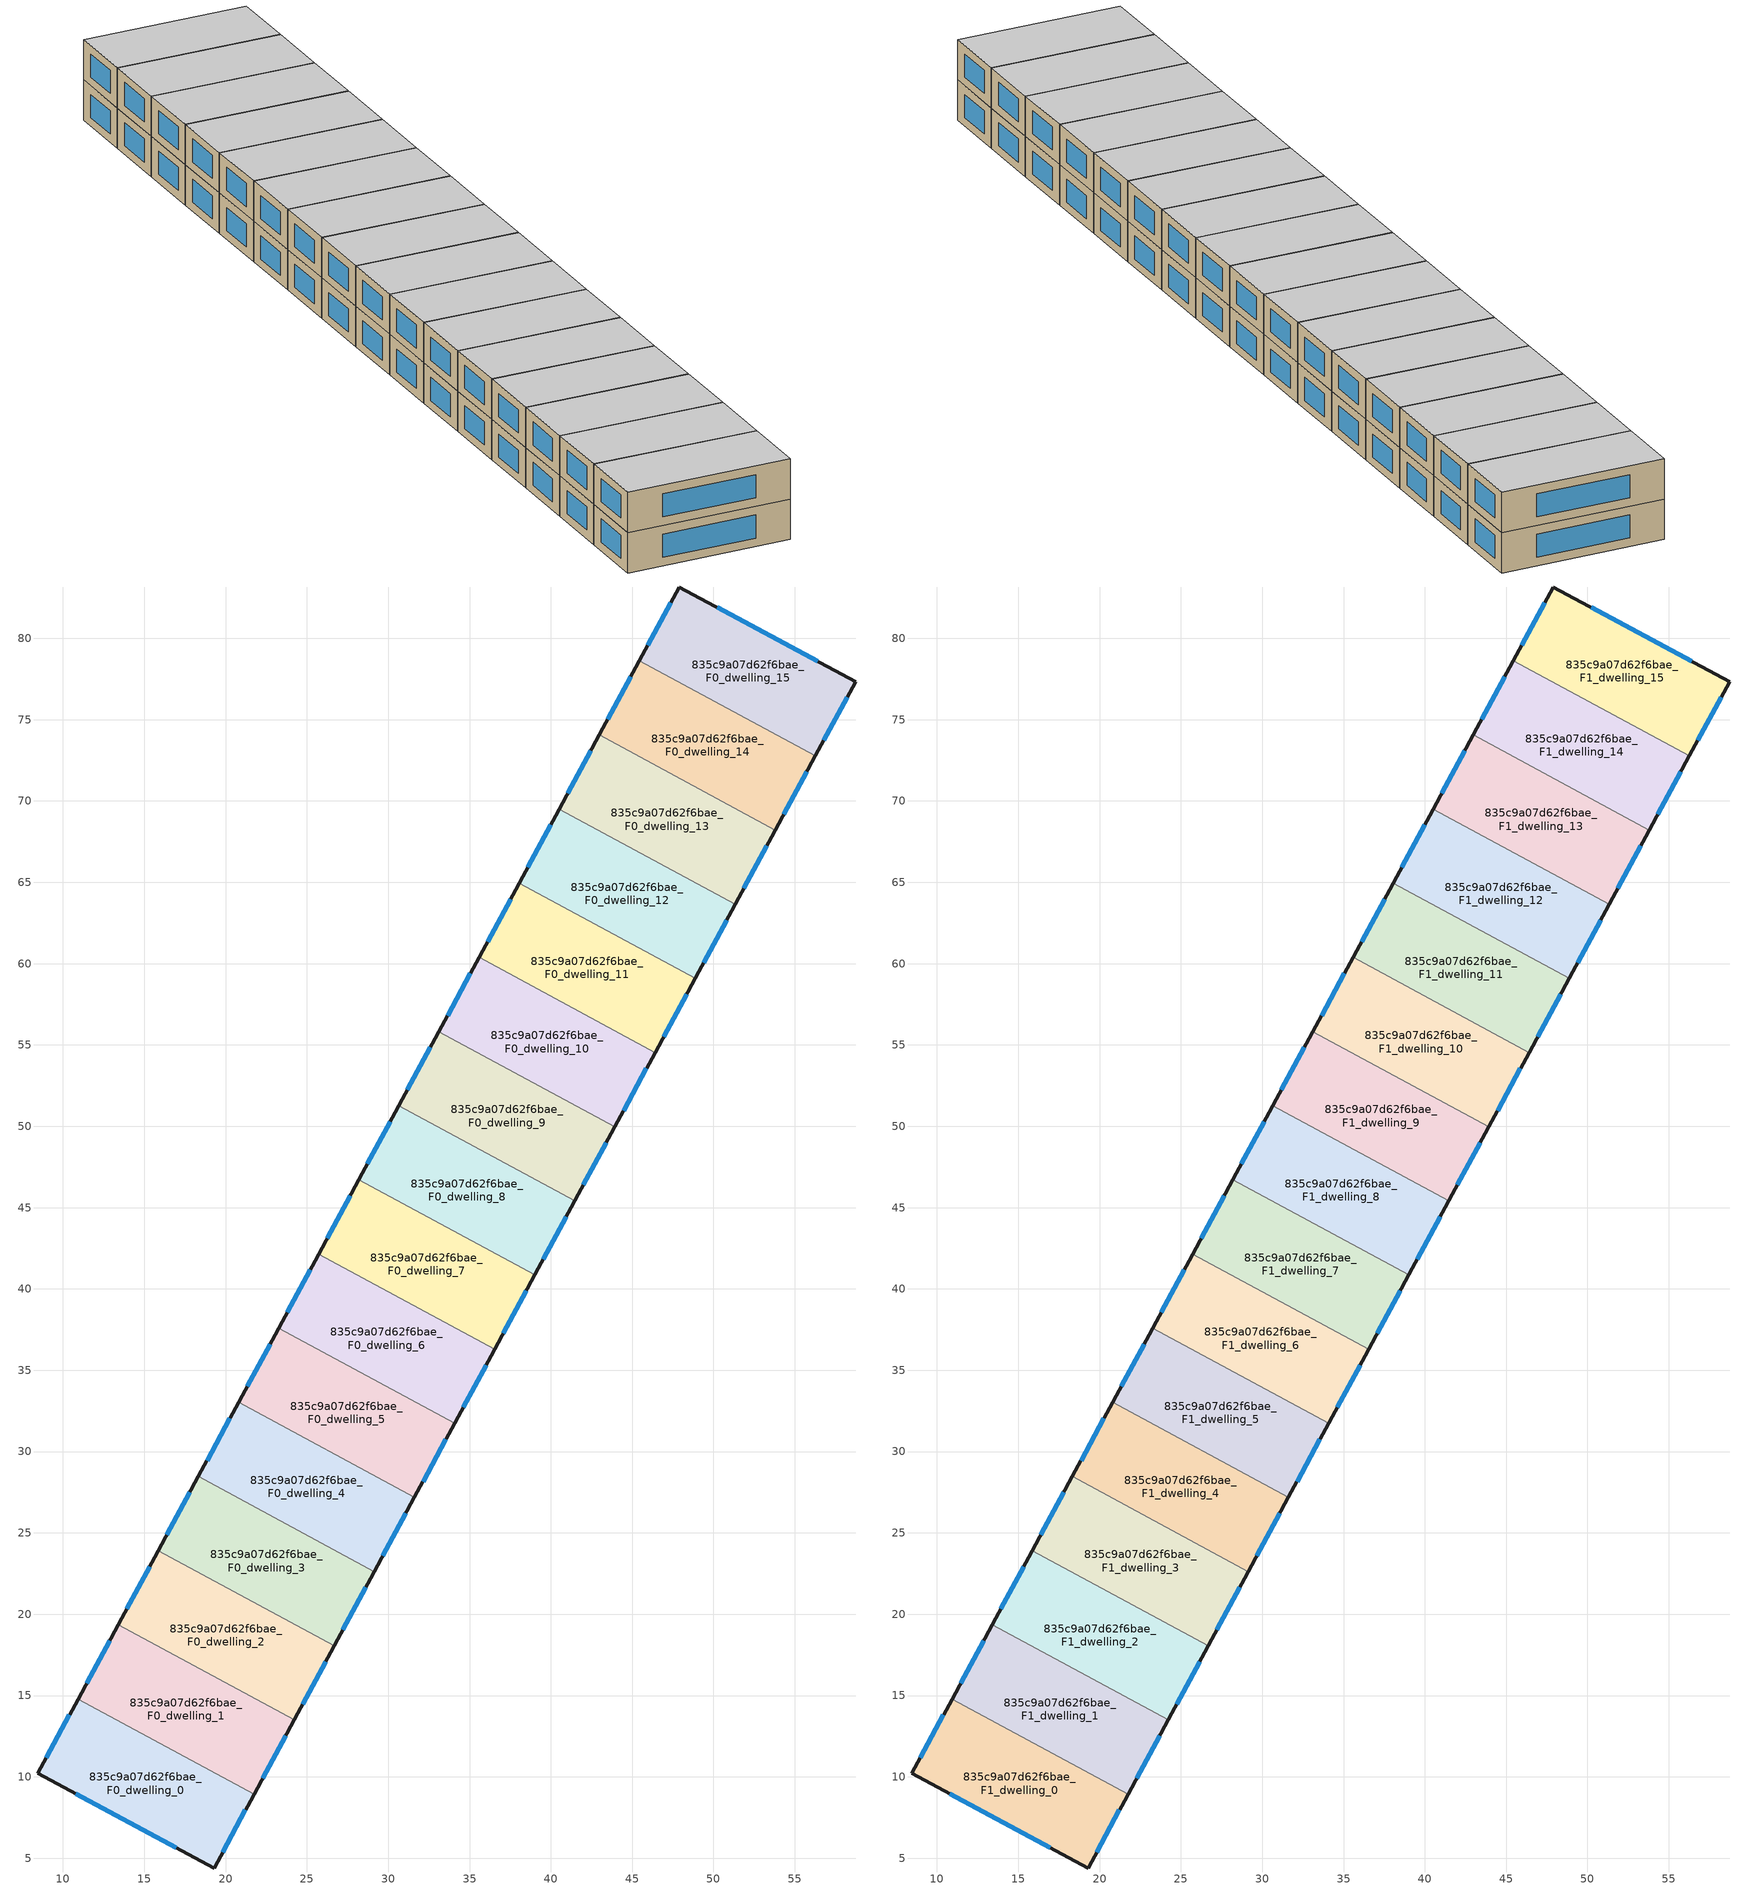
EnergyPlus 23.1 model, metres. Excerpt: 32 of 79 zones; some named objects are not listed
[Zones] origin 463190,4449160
835c9a07d62f6bae_F0_dwelling_0
 floor ground (EU_floor_Construction): 21.75,8.94 19.29,4.4 8.46,10.21 10.94,14.79 z0
 wall outside (EU_wall_Construction): 10.94,14.79 8.46,10.21 19.29,4.4 21.75,8.94 z0:3
 wall to 835c9a07d62f6bae_F0_dwelling_1 (EU_wall_Construction): 21.75,8.94 10.94,14.79 z0:3
 window (EU_Window_Construction): 10.78,8.97 16.97,5.64 / 10.41,13.81 8.99,11.19 / 19.82,5.37 21.23,7.97 z0.64:2.36
835c9a07d62f6bae_F0_dwelling_1
 floor ground (EU_floor_Construction): 24.22,13.5 21.75,8.94 10.94,14.79 13.4,19.35 z0
 wall outside (EU_wall_Construction): 13.4,19.35 10.94,14.79 / 21.75,8.94 24.22,13.5 z0:3
 wall to 835c9a07d62f6bae_F0_dwelling_2 (EU_wall_Construction): 24.22,13.5 13.4,19.35 z0:3
 window (EU_Window_Construction): 12.87,18.37 11.46,15.77 / 22.28,9.92 23.69,12.53 z0.64:2.36
835c9a07d62f6bae_F0_dwelling_10
 floor ground (EU_floor_Construction): 46.41,54.54 43.94,49.98 33.12,55.83 35.59,60.38 z0
 wall outside (EU_wall_Construction): 35.59,60.38 33.12,55.83 / 43.94,49.98 46.41,54.54 z0:3
 wall to 835c9a07d62f6bae_F0_dwelling_9 (EU_wall_Construction): 33.12,55.83 43.94,49.98 z0:3
 wall to 835c9a07d62f6bae_F0_dwelling_11 (EU_wall_Construction): 46.41,54.54 35.59,60.38 z0:3
 window (EU_Window_Construction): 35.06,59.41 33.65,56.8 / 44.47,50.95 45.88,53.56 z0.64:2.36
835c9a07d62f6bae_F0_dwelling_11
 floor ground (EU_floor_Construction): 48.87,59.09 46.41,54.54 35.59,60.38 38.05,64.94 z0
 wall outside (EU_wall_Construction): 38.05,64.94 35.59,60.38 / 46.41,54.54 48.87,59.09 z0:3
 wall to 835c9a07d62f6bae_F0_dwelling_12 (EU_wall_Construction): 48.87,59.09 38.05,64.94 z0:3
 window (EU_Window_Construction): 37.52,63.97 36.11,61.36 / 46.93,55.51 48.34,58.12 z0.64:2.36
835c9a07d62f6bae_F0_dwelling_12
 floor ground (EU_floor_Construction): 51.33,63.65 48.87,59.09 38.05,64.94 40.51,69.5 z0
 wall outside (EU_wall_Construction): 40.51,69.5 38.05,64.94 / 48.87,59.09 51.33,63.65 z0:3
 wall to 835c9a07d62f6bae_F0_dwelling_13 (EU_wall_Construction): 51.33,63.65 40.51,69.5 z0:3
 window (EU_Window_Construction): 39.99,68.52 38.58,65.92 / 49.4,60.07 50.81,62.67 z0.64:2.36
835c9a07d62f6bae_F0_dwelling_13
 floor ground (EU_floor_Construction): 53.8,68.21 51.33,63.65 40.51,69.5 42.98,74.06 z0
 wall outside (EU_wall_Construction): 42.98,74.06 40.51,69.5 / 51.33,63.65 53.8,68.21 z0:3
 wall to 835c9a07d62f6bae_F0_dwelling_14 (EU_wall_Construction): 53.8,68.21 42.98,74.06 z0:3
 window (EU_Window_Construction): 42.45,73.08 41.04,70.48 / 51.86,64.63 53.27,67.23 z0.64:2.36
835c9a07d62f6bae_F0_dwelling_14
 floor ground (EU_floor_Construction): 56.26,72.77 53.8,68.21 42.98,74.06 45.44,78.62 z0
 wall outside (EU_wall_Construction): 45.44,78.62 42.98,74.06 / 53.8,68.21 56.26,72.77 z0:3
 wall to 835c9a07d62f6bae_F0_dwelling_15 (EU_wall_Construction): 56.26,72.77 45.44,78.62 z0:3
 window (EU_Window_Construction): 44.91,77.64 43.51,75.04 / 54.33,69.19 55.74,71.79 z0.64:2.36
835c9a07d62f6bae_F0_dwelling_15
 floor ground (EU_floor_Construction): 58.74,77.34 56.26,72.77 45.44,78.62 47.9,83.16 z0
 wall outside (EU_wall_Construction): 56.26,72.77 58.74,77.34 47.9,83.16 45.44,78.62 z0:3
 window (EU_Window_Construction): 47.37,82.18 45.97,79.59 / 56.42,78.59 50.22,81.91 / 56.79,73.75 58.21,76.36 z0.64:2.36
835c9a07d62f6bae_F0_dwelling_2
 floor ground (EU_floor_Construction): 26.68,18.06 24.22,13.5 13.4,19.35 15.87,23.91 z0
 wall outside (EU_wall_Construction): 15.87,23.91 13.4,19.35 / 24.22,13.5 26.68,18.06 z0:3
 wall to 835c9a07d62f6bae_F0_dwelling_3 (EU_wall_Construction): 26.68,18.06 15.87,23.91 z0:3
 window (EU_Window_Construction): 15.34,22.93 13.93,20.33 / 24.75,14.48 26.15,17.09 z0.64:2.36
835c9a07d62f6bae_F0_dwelling_3
 floor ground (EU_floor_Construction): 29.15,22.62 26.68,18.06 15.87,23.91 18.33,28.47 z0
 wall outside (EU_wall_Construction): 18.33,28.47 15.87,23.91 / 26.68,18.06 29.15,22.62 z0:3
 wall to 835c9a07d62f6bae_F0_dwelling_4 (EU_wall_Construction): 29.15,22.62 18.33,28.47 z0:3
 window (EU_Window_Construction): 17.8,27.49 16.39,24.89 / 27.21,19.04 28.62,21.65 z0.64:2.36
835c9a07d62f6bae_F0_dwelling_4
 floor ground (EU_floor_Construction): 31.61,27.18 29.15,22.62 18.33,28.47 20.8,33.03 z0
 wall outside (EU_wall_Construction): 20.8,33.03 18.33,28.47 / 29.15,22.62 31.61,27.18 z0:3
 wall to 835c9a07d62f6bae_F0_dwelling_5 (EU_wall_Construction): 31.61,27.18 20.8,33.03 z0:3
 window (EU_Window_Construction): 20.27,32.05 18.86,29.45 / 29.68,23.6 31.09,26.21 z0.64:2.36
835c9a07d62f6bae_F0_dwelling_5
 floor ground (EU_floor_Construction): 34.08,31.74 31.61,27.18 20.8,33.03 23.26,37.59 z0
 wall outside (EU_wall_Construction): 23.26,37.59 20.8,33.03 / 31.61,27.18 34.08,31.74 z0:3
 wall to 835c9a07d62f6bae_F0_dwelling_6 (EU_wall_Construction): 34.08,31.74 23.26,37.59 z0:3
 window (EU_Window_Construction): 22.73,36.61 21.32,34.01 / 32.14,28.16 33.55,30.76 z0.64:2.36
835c9a07d62f6bae_F0_dwelling_6
 floor ground (EU_floor_Construction): 36.54,36.3 34.08,31.74 23.26,37.59 25.73,42.15 z0
 wall outside (EU_wall_Construction): 25.73,42.15 23.26,37.59 / 34.08,31.74 36.54,36.3 z0:3
 wall to 835c9a07d62f6bae_F0_dwelling_7 (EU_wall_Construction): 36.54,36.3 25.73,42.15 z0:3
 window (EU_Window_Construction): 25.2,41.17 23.79,38.57 / 34.61,32.72 36.02,35.32 z0.64:2.36
835c9a07d62f6bae_F0_dwelling_7
 floor ground (EU_floor_Construction): 39.01,40.86 36.54,36.3 25.73,42.15 28.19,46.71 z0
 wall outside (EU_wall_Construction): 28.19,46.71 25.73,42.15 / 36.54,36.3 39.01,40.86 z0:3
 wall to 835c9a07d62f6bae_F0_dwelling_8 (EU_wall_Construction): 39.01,40.86 28.19,46.71 z0:3
 window (EU_Window_Construction): 27.66,45.73 26.25,43.12 / 37.07,37.28 38.48,39.88 z0.64:2.36
835c9a07d62f6bae_F0_dwelling_8
 floor ground (EU_floor_Construction): 41.47,45.42 39.01,40.86 28.19,46.71 30.66,51.27 z0
 wall outside (EU_wall_Construction): 30.66,51.27 28.19,46.71 / 39.01,40.86 41.47,45.42 z0:3
 wall to 835c9a07d62f6bae_F0_dwelling_9 (EU_wall_Construction): 41.47,45.42 30.66,51.27 z0:3
 window (EU_Window_Construction): 30.13,50.29 28.72,47.68 / 39.54,41.84 40.95,44.44 z0.64:2.36
835c9a07d62f6bae_F0_dwelling_9
 floor ground (EU_floor_Construction): 43.94,49.98 41.47,45.42 30.66,51.27 33.12,55.83 z0
 wall outside (EU_wall_Construction): 33.12,55.83 30.66,51.27 / 41.47,45.42 43.94,49.98 z0:3
 window (EU_Window_Construction): 32.59,54.85 31.18,52.24 / 42,46.39 43.41,49 z0.64:2.36
835c9a07d62f6bae_F1_dwelling_0
 floor to 835c9a07d62f6bae_F0_dwelling_0 (EU_floor_Construction): 21.75,8.94 19.29,4.4 8.46,10.21 10.94,14.79 z3
 wall outside (EU_wall_Construction): 10.94,14.79 8.46,10.21 19.29,4.4 21.75,8.94 z3:6
 wall to 835c9a07d62f6bae_F1_dwelling_1 (EU_wall_Construction): 21.75,8.94 10.94,14.79 z3:6
 window (EU_Window_Construction): 10.78,8.97 16.97,5.64 / 10.41,13.81 8.99,11.19 / 19.82,5.37 21.23,7.97 z3.64:5.36
 ceiling to 835c9a07d62f6bae_F2_dwelling_0 (EU_floor_Construction): 19.29,4.4 21.75,8.94 10.94,14.79 8.46,10.21 z6
835c9a07d62f6bae_F1_dwelling_1
 floor to 835c9a07d62f6bae_F0_dwelling_1 (EU_floor_Construction): 24.22,13.5 21.75,8.94 10.94,14.79 13.4,19.35 z3
 wall outside (EU_wall_Construction): 13.4,19.35 10.94,14.79 / 21.75,8.94 24.22,13.5 z3:6
 wall to 835c9a07d62f6bae_F1_dwelling_2 (EU_wall_Construction): 24.22,13.5 13.4,19.35 z3:6
 window (EU_Window_Construction): 12.87,18.37 11.46,15.77 / 22.28,9.92 23.69,12.53 z3.64:5.36
 ceiling to 835c9a07d62f6bae_F2_dwelling_1 (EU_floor_Construction): 21.75,8.94 24.22,13.5 13.4,19.35 10.94,14.79 z6
835c9a07d62f6bae_F1_dwelling_10
 floor to 835c9a07d62f6bae_F0_dwelling_10 (EU_floor_Construction): 46.41,54.54 43.94,49.98 33.12,55.83 35.59,60.38 z3
 wall outside (EU_wall_Construction): 35.59,60.38 33.12,55.83 / 43.94,49.98 46.41,54.54 z3:6
 wall to 835c9a07d62f6bae_F1_dwelling_9 (EU_wall_Construction): 33.12,55.83 43.94,49.98 z3:6
 wall to 835c9a07d62f6bae_F1_dwelling_11 (EU_wall_Construction): 46.41,54.54 35.59,60.38 z3:6
 window (EU_Window_Construction): 35.06,59.41 33.65,56.8 / 44.47,50.95 45.88,53.56 z3.64:5.36
 ceiling to 835c9a07d62f6bae_F2_dwelling_10 (EU_floor_Construction): 43.94,49.98 46.41,54.54 35.59,60.38 33.12,55.83 z6
835c9a07d62f6bae_F1_dwelling_11
 floor to 835c9a07d62f6bae_F0_dwelling_11 (EU_floor_Construction): 48.87,59.09 46.41,54.54 35.59,60.38 38.05,64.94 z3
 wall outside (EU_wall_Construction): 38.05,64.94 35.59,60.38 / 46.41,54.54 48.87,59.09 z3:6
 wall to 835c9a07d62f6bae_F1_dwelling_12 (EU_wall_Construction): 48.87,59.09 38.05,64.94 z3:6
 window (EU_Window_Construction): 37.52,63.97 36.11,61.36 / 46.93,55.51 48.34,58.12 z3.64:5.36
 ceiling to 835c9a07d62f6bae_F2_dwelling_11 (EU_floor_Construction): 46.41,54.54 48.87,59.09 38.05,64.94 35.59,60.38 z6
835c9a07d62f6bae_F1_dwelling_12
 floor to 835c9a07d62f6bae_F0_dwelling_12 (EU_floor_Construction): 51.33,63.65 48.87,59.09 38.05,64.94 40.51,69.5 z3
 wall outside (EU_wall_Construction): 40.51,69.5 38.05,64.94 / 48.87,59.09 51.33,63.65 z3:6
 wall to 835c9a07d62f6bae_F1_dwelling_13 (EU_wall_Construction): 51.33,63.65 40.51,69.5 z3:6
 window (EU_Window_Construction): 39.99,68.52 38.58,65.92 / 49.4,60.07 50.81,62.67 z3.64:5.36
 ceiling to 835c9a07d62f6bae_F2_dwelling_12 (EU_floor_Construction): 48.87,59.09 51.33,63.65 40.51,69.5 38.05,64.94 z6
835c9a07d62f6bae_F1_dwelling_13
 floor to 835c9a07d62f6bae_F0_dwelling_13 (EU_floor_Construction): 53.8,68.21 51.33,63.65 40.51,69.5 42.98,74.06 z3
 wall outside (EU_wall_Construction): 42.98,74.06 40.51,69.5 / 51.33,63.65 53.8,68.21 z3:6
 wall to 835c9a07d62f6bae_F1_dwelling_14 (EU_wall_Construction): 53.8,68.21 42.98,74.06 z3:6
 window (EU_Window_Construction): 42.45,73.08 41.04,70.48 / 51.86,64.63 53.27,67.23 z3.64:5.36
 ceiling to 835c9a07d62f6bae_F2_dwelling_13 (EU_floor_Construction): 51.33,63.65 53.8,68.21 42.98,74.06 40.51,69.5 z6
835c9a07d62f6bae_F1_dwelling_14
 floor to 835c9a07d62f6bae_F0_dwelling_14 (EU_floor_Construction): 56.26,72.77 53.8,68.21 42.98,74.06 45.44,78.62 z3
 wall outside (EU_wall_Construction): 45.44,78.62 42.98,74.06 / 53.8,68.21 56.26,72.77 z3:6
 wall to 835c9a07d62f6bae_F1_dwelling_15 (EU_wall_Construction): 56.26,72.77 45.44,78.62 z3:6
 window (EU_Window_Construction): 44.91,77.64 43.51,75.04 / 54.33,69.19 55.74,71.79 z3.64:5.36
 ceiling to 835c9a07d62f6bae_F2_dwelling_14 (EU_floor_Construction): 53.8,68.21 56.26,72.77 45.44,78.62 42.98,74.06 z6
835c9a07d62f6bae_F1_dwelling_15
 floor to 835c9a07d62f6bae_F0_dwelling_15 (EU_floor_Construction): 58.74,77.34 56.26,72.77 45.44,78.62 47.9,83.16 z3
 wall outside (EU_wall_Construction): 56.26,72.77 58.74,77.34 47.9,83.16 45.44,78.62 z3:6
 window (EU_Window_Construction): 47.37,82.18 45.97,79.59 / 56.42,78.59 50.22,81.91 / 56.79,73.75 58.21,76.36 z3.64:5.36
 ceiling to 835c9a07d62f6bae_F2_dwelling_15 (EU_floor_Construction): 56.26,72.77 58.74,77.34 47.9,83.16 45.44,78.62 z6
835c9a07d62f6bae_F1_dwelling_2
 floor to 835c9a07d62f6bae_F0_dwelling_2 (EU_floor_Construction): 26.68,18.06 24.22,13.5 13.4,19.35 15.87,23.91 z3
 wall outside (EU_wall_Construction): 15.87,23.91 13.4,19.35 / 24.22,13.5 26.68,18.06 z3:6
 wall to 835c9a07d62f6bae_F1_dwelling_3 (EU_wall_Construction): 26.68,18.06 15.87,23.91 z3:6
 window (EU_Window_Construction): 15.34,22.93 13.93,20.33 / 24.75,14.48 26.15,17.09 z3.64:5.36
 ceiling to 835c9a07d62f6bae_F2_dwelling_2 (EU_floor_Construction): 24.22,13.5 26.68,18.06 15.87,23.91 13.4,19.35 z6
835c9a07d62f6bae_F1_dwelling_3
 floor to 835c9a07d62f6bae_F0_dwelling_3 (EU_floor_Construction): 29.15,22.62 26.68,18.06 15.87,23.91 18.33,28.47 z3
 wall outside (EU_wall_Construction): 18.33,28.47 15.87,23.91 / 26.68,18.06 29.15,22.62 z3:6
 wall to 835c9a07d62f6bae_F1_dwelling_4 (EU_wall_Construction): 29.15,22.62 18.33,28.47 z3:6
 window (EU_Window_Construction): 17.8,27.49 16.39,24.89 / 27.21,19.04 28.62,21.65 z3.64:5.36
 ceiling to 835c9a07d62f6bae_F2_dwelling_3 (EU_floor_Construction): 26.68,18.06 29.15,22.62 18.33,28.47 15.87,23.91 z6
835c9a07d62f6bae_F1_dwelling_4
 floor to 835c9a07d62f6bae_F0_dwelling_4 (EU_floor_Construction): 31.61,27.18 29.15,22.62 18.33,28.47 20.8,33.03 z3
 wall outside (EU_wall_Construction): 20.8,33.03 18.33,28.47 / 29.15,22.62 31.61,27.18 z3:6
 wall to 835c9a07d62f6bae_F1_dwelling_5 (EU_wall_Construction): 31.61,27.18 20.8,33.03 z3:6
 window (EU_Window_Construction): 20.27,32.05 18.86,29.45 / 29.68,23.6 31.09,26.21 z3.64:5.36
 ceiling to 835c9a07d62f6bae_F2_dwelling_4 (EU_floor_Construction): 29.15,22.62 31.61,27.18 20.8,33.03 18.33,28.47 z6
835c9a07d62f6bae_F1_dwelling_5
 floor to 835c9a07d62f6bae_F0_dwelling_5 (EU_floor_Construction): 34.08,31.74 31.61,27.18 20.8,33.03 23.26,37.59 z3
 wall outside (EU_wall_Construction): 23.26,37.59 20.8,33.03 / 31.61,27.18 34.08,31.74 z3:6
 wall to 835c9a07d62f6bae_F1_dwelling_6 (EU_wall_Construction): 34.08,31.74 23.26,37.59 z3:6
 window (EU_Window_Construction): 22.73,36.61 21.32,34.01 / 32.14,28.16 33.55,30.76 z3.64:5.36
 ceiling to 835c9a07d62f6bae_F2_dwelling_5 (EU_floor_Construction): 31.61,27.18 34.08,31.74 23.26,37.59 20.8,33.03 z6
835c9a07d62f6bae_F1_dwelling_6
 floor to 835c9a07d62f6bae_F0_dwelling_6 (EU_floor_Construction): 36.54,36.3 34.08,31.74 23.26,37.59 25.73,42.15 z3
 wall outside (EU_wall_Construction): 25.73,42.15 23.26,37.59 / 34.08,31.74 36.54,36.3 z3:6
 wall to 835c9a07d62f6bae_F1_dwelling_7 (EU_wall_Construction): 36.54,36.3 25.73,42.15 z3:6
 window (EU_Window_Construction): 25.2,41.17 23.79,38.57 / 34.61,32.72 36.02,35.32 z3.64:5.36
 ceiling to 835c9a07d62f6bae_F2_dwelling_6 (EU_floor_Construction): 34.08,31.74 36.54,36.3 25.73,42.15 23.26,37.59 z6
835c9a07d62f6bae_F1_dwelling_7
 floor to 835c9a07d62f6bae_F0_dwelling_7 (EU_floor_Construction): 39.01,40.86 36.54,36.3 25.73,42.15 28.19,46.71 z3
 wall outside (EU_wall_Construction): 28.19,46.71 25.73,42.15 / 36.54,36.3 39.01,40.86 z3:6
 wall to 835c9a07d62f6bae_F1_dwelling_8 (EU_wall_Construction): 39.01,40.86 28.19,46.71 z3:6
 window (EU_Window_Construction): 27.66,45.73 26.25,43.12 / 37.07,37.28 38.48,39.88 z3.64:5.36
 ceiling to 835c9a07d62f6bae_F2_dwelling_7 (EU_floor_Construction): 36.54,36.3 39.01,40.86 28.19,46.71 25.73,42.15 z6
835c9a07d62f6bae_F1_dwelling_8
 floor to 835c9a07d62f6bae_F0_dwelling_8 (EU_floor_Construction): 41.47,45.42 39.01,40.86 28.19,46.71 30.66,51.27 z3
 wall outside (EU_wall_Construction): 30.66,51.27 28.19,46.71 / 39.01,40.86 41.47,45.42 z3:6
 wall to 835c9a07d62f6bae_F1_dwelling_9 (EU_wall_Construction): 41.47,45.42 30.66,51.27 z3:6
 window (EU_Window_Construction): 30.13,50.29 28.72,47.68 / 39.54,41.84 40.95,44.44 z3.64:5.36
 ceiling to 835c9a07d62f6bae_F2_dwelling_8 (EU_floor_Construction): 39.01,40.86 41.47,45.42 30.66,51.27 28.19,46.71 z6
835c9a07d62f6bae_F1_dwelling_9
 floor to 835c9a07d62f6bae_F0_dwelling_9 (EU_floor_Construction): 43.94,49.98 41.47,45.42 30.66,51.27 33.12,55.83 z3
 wall outside (EU_wall_Construction): 33.12,55.83 30.66,51.27 / 41.47,45.42 43.94,49.98 z3:6
 window (EU_Window_Construction): 32.59,54.85 31.18,52.24 / 42,46.39 43.41,49 z3.64:5.36
 ceiling to 835c9a07d62f6bae_F2_dwelling_9 (EU_floor_Construction): 41.47,45.42 43.94,49.98 33.12,55.83 30.66,51.27 z6
[Building]
EU S2 Campaign: North Axis=0; Terrain=City; Solar Distribution=FullExterior
[Site:Location]
Yerevan-Zvartnots.Intl.AP: Latitude=40.15; Longitude=44.383; Time Zone=4; Elevation=854
[SizingPeriod:WeatherFileDays]
AnnualSizingPeriod: Begin Month=1; Begin Day of Month=1; End Month=12; End Day of Month=31; Day of Week for Start Day=Monday; Use Weather File Daylight Saving Period=No; Use Weather File Rain and Snow Indicators=No
[MATERIAL]
EU_InternalMass_Material: Roughness=MediumRough; Thickness=0.1; Conductivity=1; Density=1800; Specific Heat=900; Thermal Absorptance=0.9; Solar Absorptance=0.7; Visible Absorptance=0.7
[MATERIAL:NOMASS] Roughness=MediumRough; Thermal Absorptance=0.9; Solar Absorptance=0.7; Visible Absorptance=0.7
Name | Thermal Resistance
EU_wall_NoMass | 1.05043
EU_floor_NoMass | 0.478065
[WINDOWMATERIAL:SIMPLEGLAZINGSYSTEM]
EU_Window_SimpleGlazing: UFactor=2.5566; Solar Heat Gain Coefficient=0.75; Visible Transmittance=0.75
[CONSTRUCTION]
EU_wall_Construction: EU_wall_NoMass
EU_floor_Construction: EU_floor_NoMass
EU_Window_Construction: EU_Window_SimpleGlazing
EU_InternalMass_Construction: EU_InternalMass_Material
[ZONE] Type=1; Multiplier=1; Ceiling Height=autocalculate; Floor Area=autocalculate; Part of Total Floor Area=Yes
Name | Volume
835c9a07d62f6bae_F0_dwelling_0; 835c9a07d62f6bae_F1_dwelling_0 | 191.201
835c9a07d62f6bae_F0_dwelling_1; 835c9a07d62f6bae_F1_dwelling_1; 835c9a07d62f6bae_F0_dwelling_7; 835c9a07d62f6bae_F1_dwelling_7 | 191.203
835c9a07d62f6bae_F0_dwelling_10; 835c9a07d62f6bae_F1_dwelling_10 | 191.19
835c9a07d62f6bae_F0_dwelling_11; 835c9a07d62f6bae_F1_dwelling_11 | 191.226
835c9a07d62f6bae_F0_dwelling_12; 835c9a07d62f6bae_F1_dwelling_12 | 191.196
835c9a07d62f6bae_F0_dwelling_13; 835c9a07d62f6bae_F1_dwelling_13 | 191.212
835c9a07d62f6bae_F0_dwelling_14; 835c9a07d62f6bae_F1_dwelling_14; 835c9a07d62f6bae_F0_dwelling_15; 835c9a07d62f6bae_F1_dwelling_15 | 191.209
835c9a07d62f6bae_F0_dwelling_2; 835c9a07d62f6bae_F1_dwelling_2; 835c9a07d62f6bae_F0_dwelling_4; 835c9a07d62f6bae_F1_dwelling_4 | 191.223
835c9a07d62f6bae_F0_dwelling_3; 835c9a07d62f6bae_F1_dwelling_3 | 191.224
835c9a07d62f6bae_F0_dwelling_5; 835c9a07d62f6bae_F1_dwelling_5 | 191.205
835c9a07d62f6bae_F0_dwelling_6; 835c9a07d62f6bae_F1_dwelling_6 | 191.204
835c9a07d62f6bae_F0_dwelling_8; 835c9a07d62f6bae_F1_dwelling_8 | 191.222
835c9a07d62f6bae_F0_dwelling_9; 835c9a07d62f6bae_F1_dwelling_9 | 191.225
[INTERNALMASS] Construction=EU_InternalMass_Construction
Name | Zone or ZoneList | Surface Area
835c9a07d62f6bae_F0_dwelling_0_EU_InternalMass | 835c9a07d62f6bae_F0_dwelling_0 | 63.7336
835c9a07d62f6bae_F0_dwelling_1_EU_InternalMass | 835c9a07d62f6bae_F0_dwelling_1 | 63.7345
835c9a07d62f6bae_F0_dwelling_2_EU_InternalMass | 835c9a07d62f6bae_F0_dwelling_2 | 63.7411
835c9a07d62f6bae_F0_dwelling_3_EU_InternalMass | 835c9a07d62f6bae_F0_dwelling_3 | 63.7415
835c9a07d62f6bae_F0_dwelling_4_EU_InternalMass | 835c9a07d62f6bae_F0_dwelling_4 | 63.7408
835c9a07d62f6bae_F0_dwelling_5_EU_InternalMass | 835c9a07d62f6bae_F0_dwelling_5 | 63.7352
835c9a07d62f6bae_F0_dwelling_6_EU_InternalMass | 835c9a07d62f6bae_F0_dwelling_6 | 63.7346
835c9a07d62f6bae_F0_dwelling_7_EU_InternalMass | 835c9a07d62f6bae_F0_dwelling_7 | 63.7346
835c9a07d62f6bae_F0_dwelling_8_EU_InternalMass | 835c9a07d62f6bae_F0_dwelling_8 | 63.7406
835c9a07d62f6bae_F0_dwelling_9_EU_InternalMass | 835c9a07d62f6bae_F0_dwelling_9 | 63.7416
835c9a07d62f6bae_F0_dwelling_10_EU_InternalMass | 835c9a07d62f6bae_F0_dwelling_10 | 63.7301
835c9a07d62f6bae_F0_dwelling_11_EU_InternalMass | 835c9a07d62f6bae_F0_dwelling_11 | 63.742
835c9a07d62f6bae_F0_dwelling_12_EU_InternalMass | 835c9a07d62f6bae_F0_dwelling_12 | 63.732
835c9a07d62f6bae_F0_dwelling_13_EU_InternalMass | 835c9a07d62f6bae_F0_dwelling_13 | 63.7372
835c9a07d62f6bae_F0_dwelling_14_EU_InternalMass | 835c9a07d62f6bae_F0_dwelling_14 | 63.7365
835c9a07d62f6bae_F0_dwelling_15_EU_InternalMass | 835c9a07d62f6bae_F0_dwelling_15 | 63.7363
835c9a07d62f6bae_F1_dwelling_0_EU_InternalMass | 835c9a07d62f6bae_F1_dwelling_0 | 63.7336
835c9a07d62f6bae_F1_dwelling_1_EU_InternalMass | 835c9a07d62f6bae_F1_dwelling_1 | 63.7345
835c9a07d62f6bae_F1_dwelling_2_EU_InternalMass | 835c9a07d62f6bae_F1_dwelling_2 | 63.7411
835c9a07d62f6bae_F1_dwelling_3_EU_InternalMass | 835c9a07d62f6bae_F1_dwelling_3 | 63.7415
835c9a07d62f6bae_F1_dwelling_4_EU_InternalMass | 835c9a07d62f6bae_F1_dwelling_4 | 63.7408
835c9a07d62f6bae_F1_dwelling_5_EU_InternalMass | 835c9a07d62f6bae_F1_dwelling_5 | 63.7352
835c9a07d62f6bae_F1_dwelling_6_EU_InternalMass | 835c9a07d62f6bae_F1_dwelling_6 | 63.7346
835c9a07d62f6bae_F1_dwelling_7_EU_InternalMass | 835c9a07d62f6bae_F1_dwelling_7 | 63.7346
835c9a07d62f6bae_F1_dwelling_8_EU_InternalMass | 835c9a07d62f6bae_F1_dwelling_8 | 63.7406
835c9a07d62f6bae_F1_dwelling_9_EU_InternalMass | 835c9a07d62f6bae_F1_dwelling_9 | 63.7416
835c9a07d62f6bae_F1_dwelling_10_EU_InternalMass | 835c9a07d62f6bae_F1_dwelling_10 | 63.7301
835c9a07d62f6bae_F1_dwelling_11_EU_InternalMass | 835c9a07d62f6bae_F1_dwelling_11 | 63.742
835c9a07d62f6bae_F1_dwelling_12_EU_InternalMass | 835c9a07d62f6bae_F1_dwelling_12 | 63.732
835c9a07d62f6bae_F1_dwelling_13_EU_InternalMass | 835c9a07d62f6bae_F1_dwelling_13 | 63.7372
835c9a07d62f6bae_F1_dwelling_14_EU_InternalMass | 835c9a07d62f6bae_F1_dwelling_14 | 63.7365
835c9a07d62f6bae_F1_dwelling_15_EU_InternalMass | 835c9a07d62f6bae_F1_dwelling_15 | 63.7363
[OTHEREQUIPMENT] Fuel Type=Electricity; Design Level Calculation Method=Watts/Area; Power per Zone Floor Area=1; Fraction Latent=0; Fraction Radiant=0; Fraction Lost=0; Carbon Dioxide Generation Rate=0; EndUse Subcategory=EU_Step8_InternalGains
Name | Zone or ZoneList or Space or SpaceList | Schedule
EU_Step8_InternalGain_835c9a07d62f6bae_F0_dwelling_0_f000 | 835c9a07d62f6bae_F0_dwelling_0 | EU_Step8_GainSchedule_835c9a07d62f6bae_F0_dwelling_0_f000
EU_Step8_InternalGain_835c9a07d62f6bae_F0_dwelling_1_f000 | 835c9a07d62f6bae_F0_dwelling_1 | EU_Step8_GainSchedule_835c9a07d62f6bae_F0_dwelling_1_f000
EU_Step8_InternalGain_835c9a07d62f6bae_F0_dwelling_2_f000 | 835c9a07d62f6bae_F0_dwelling_2 | EU_Step8_GainSchedule_835c9a07d62f6bae_F0_dwelling_2_f000
EU_Step8_InternalGain_835c9a07d62f6bae_F0_dwelling_3_f000 | 835c9a07d62f6bae_F0_dwelling_3 | EU_Step8_GainSchedule_835c9a07d62f6bae_F0_dwelling_3_f000
EU_Step8_InternalGain_835c9a07d62f6bae_F0_dwelling_4_f000 | 835c9a07d62f6bae_F0_dwelling_4 | EU_Step8_GainSchedule_835c9a07d62f6bae_F0_dwelling_4_f000
EU_Step8_InternalGain_835c9a07d62f6bae_F0_dwelling_5_f000 | 835c9a07d62f6bae_F0_dwelling_5 | EU_Step8_GainSchedule_835c9a07d62f6bae_F0_dwelling_5_f000
EU_Step8_InternalGain_835c9a07d62f6bae_F0_dwelling_6_f000 | 835c9a07d62f6bae_F0_dwelling_6 | EU_Step8_GainSchedule_835c9a07d62f6bae_F0_dwelling_6_f000
EU_Step8_InternalGain_835c9a07d62f6bae_F0_dwelling_7_f000 | 835c9a07d62f6bae_F0_dwelling_7 | EU_Step8_GainSchedule_835c9a07d62f6bae_F0_dwelling_7_f000
EU_Step8_InternalGain_835c9a07d62f6bae_F0_dwelling_8_f000 | 835c9a07d62f6bae_F0_dwelling_8 | EU_Step8_GainSchedule_835c9a07d62f6bae_F0_dwelling_8_f000
EU_Step8_InternalGain_835c9a07d62f6bae_F0_dwelling_9_f000 | 835c9a07d62f6bae_F0_dwelling_9 | EU_Step8_GainSchedule_835c9a07d62f6bae_F0_dwelling_9_f000
EU_Step8_InternalGain_835c9a07d62f6bae_F0_dwelling_10_f000 | 835c9a07d62f6bae_F0_dwelling_10 | EU_Step8_GainSchedule_835c9a07d62f6bae_F0_dwelling_10_f000
EU_Step8_InternalGain_835c9a07d62f6bae_F0_dwelling_11_f000 | 835c9a07d62f6bae_F0_dwelling_11 | EU_Step8_GainSchedule_835c9a07d62f6bae_F0_dwelling_11_f000
EU_Step8_InternalGain_835c9a07d62f6bae_F0_dwelling_12_f000 | 835c9a07d62f6bae_F0_dwelling_12 | EU_Step8_GainSchedule_835c9a07d62f6bae_F0_dwelling_12_f000
EU_Step8_InternalGain_835c9a07d62f6bae_F0_dwelling_13_f000 | 835c9a07d62f6bae_F0_dwelling_13 | EU_Step8_GainSchedule_835c9a07d62f6bae_F0_dwelling_13_f000
EU_Step8_InternalGain_835c9a07d62f6bae_F0_dwelling_14_f000 | 835c9a07d62f6bae_F0_dwelling_14 | EU_Step8_GainSchedule_835c9a07d62f6bae_F0_dwelling_14_f000
EU_Step8_InternalGain_835c9a07d62f6bae_F0_dwelling_15_f000 | 835c9a07d62f6bae_F0_dwelling_15 | EU_Step8_GainSchedule_835c9a07d62f6bae_F0_dwelling_15_f000
EU_Step8_InternalGain_835c9a07d62f6bae_F1_dwelling_0_f000 | 835c9a07d62f6bae_F1_dwelling_0 | EU_Step8_GainSchedule_835c9a07d62f6bae_F1_dwelling_0_f000
EU_Step8_InternalGain_835c9a07d62f6bae_F1_dwelling_1_f000 | 835c9a07d62f6bae_F1_dwelling_1 | EU_Step8_GainSchedule_835c9a07d62f6bae_F1_dwelling_1_f000
EU_Step8_InternalGain_835c9a07d62f6bae_F1_dwelling_2_f000 | 835c9a07d62f6bae_F1_dwelling_2 | EU_Step8_GainSchedule_835c9a07d62f6bae_F1_dwelling_2_f000
EU_Step8_InternalGain_835c9a07d62f6bae_F1_dwelling_3_f000 | 835c9a07d62f6bae_F1_dwelling_3 | EU_Step8_GainSchedule_835c9a07d62f6bae_F1_dwelling_3_f000
EU_Step8_InternalGain_835c9a07d62f6bae_F1_dwelling_4_f000 | 835c9a07d62f6bae_F1_dwelling_4 | EU_Step8_GainSchedule_835c9a07d62f6bae_F1_dwelling_4_f000
EU_Step8_InternalGain_835c9a07d62f6bae_F1_dwelling_5_f000 | 835c9a07d62f6bae_F1_dwelling_5 | EU_Step8_GainSchedule_835c9a07d62f6bae_F1_dwelling_5_f000
EU_Step8_InternalGain_835c9a07d62f6bae_F1_dwelling_6_f000 | 835c9a07d62f6bae_F1_dwelling_6 | EU_Step8_GainSchedule_835c9a07d62f6bae_F1_dwelling_6_f000
EU_Step8_InternalGain_835c9a07d62f6bae_F1_dwelling_7_f000 | 835c9a07d62f6bae_F1_dwelling_7 | EU_Step8_GainSchedule_835c9a07d62f6bae_F1_dwelling_7_f000
EU_Step8_InternalGain_835c9a07d62f6bae_F1_dwelling_8_f000 | 835c9a07d62f6bae_F1_dwelling_8 | EU_Step8_GainSchedule_835c9a07d62f6bae_F1_dwelling_8_f000
EU_Step8_InternalGain_835c9a07d62f6bae_F1_dwelling_9_f000 | 835c9a07d62f6bae_F1_dwelling_9 | EU_Step8_GainSchedule_835c9a07d62f6bae_F1_dwelling_9_f000
EU_Step8_InternalGain_835c9a07d62f6bae_F1_dwelling_10_f000 | 835c9a07d62f6bae_F1_dwelling_10 | EU_Step8_GainSchedule_835c9a07d62f6bae_F1_dwelling_10_f000
EU_Step8_InternalGain_835c9a07d62f6bae_F1_dwelling_11_f000 | 835c9a07d62f6bae_F1_dwelling_11 | EU_Step8_GainSchedule_835c9a07d62f6bae_F1_dwelling_11_f000
EU_Step8_InternalGain_835c9a07d62f6bae_F1_dwelling_12_f000 | 835c9a07d62f6bae_F1_dwelling_12 | EU_Step8_GainSchedule_835c9a07d62f6bae_F1_dwelling_12_f000
EU_Step8_InternalGain_835c9a07d62f6bae_F1_dwelling_13_f000 | 835c9a07d62f6bae_F1_dwelling_13 | EU_Step8_GainSchedule_835c9a07d62f6bae_F1_dwelling_13_f000
EU_Step8_InternalGain_835c9a07d62f6bae_F1_dwelling_14_f000 | 835c9a07d62f6bae_F1_dwelling_14 | EU_Step8_GainSchedule_835c9a07d62f6bae_F1_dwelling_14_f000
EU_Step8_InternalGain_835c9a07d62f6bae_F1_dwelling_15_f000 | 835c9a07d62f6bae_F1_dwelling_15 | EU_Step8_GainSchedule_835c9a07d62f6bae_F1_dwelling_15_f000
[ZONEVENTILATION:DESIGNFLOWRATE] Schedule=EU_AlwaysOn; Design Flow Rate Calculation Method=AirChanges/Hour; Air Changes per Hour=0.557805; Ventilation Type=Natural; Fan Pressure Rise=0; Fan Total Efficiency=1; Constant Term Coefficient=1; Temperature Term Coefficient=0; Velocity Term Coefficient=0; Velocity Squared Term Coefficient=0; Minimum Indoor Temperature=-100; Maximum Indoor Temperature=100; Delta Temperature=-100; Minimum Outdoor Temperature=-100; Maximum Outdoor Temperature=100; Maximum Wind Speed=40
Name | Zone or ZoneList or Space or SpaceList
EU_ConstantAir_835c9a07d62f6bae_F0_dwelling_0 | 835c9a07d62f6bae_F0_dwelling_0
EU_ConstantAir_835c9a07d62f6bae_F0_dwelling_1 | 835c9a07d62f6bae_F0_dwelling_1
EU_ConstantAir_835c9a07d62f6bae_F0_dwelling_2 | 835c9a07d62f6bae_F0_dwelling_2
EU_ConstantAir_835c9a07d62f6bae_F0_dwelling_3 | 835c9a07d62f6bae_F0_dwelling_3
EU_ConstantAir_835c9a07d62f6bae_F0_dwelling_4 | 835c9a07d62f6bae_F0_dwelling_4
EU_ConstantAir_835c9a07d62f6bae_F0_dwelling_5 | 835c9a07d62f6bae_F0_dwelling_5
EU_ConstantAir_835c9a07d62f6bae_F0_dwelling_6 | 835c9a07d62f6bae_F0_dwelling_6
EU_ConstantAir_835c9a07d62f6bae_F0_dwelling_7 | 835c9a07d62f6bae_F0_dwelling_7
EU_ConstantAir_835c9a07d62f6bae_F0_dwelling_8 | 835c9a07d62f6bae_F0_dwelling_8
EU_ConstantAir_835c9a07d62f6bae_F0_dwelling_9 | 835c9a07d62f6bae_F0_dwelling_9
EU_ConstantAir_835c9a07d62f6bae_F0_dwelling_10 | 835c9a07d62f6bae_F0_dwelling_10
EU_ConstantAir_835c9a07d62f6bae_F0_dwelling_11 | 835c9a07d62f6bae_F0_dwelling_11
EU_ConstantAir_835c9a07d62f6bae_F0_dwelling_12 | 835c9a07d62f6bae_F0_dwelling_12
EU_ConstantAir_835c9a07d62f6bae_F0_dwelling_13 | 835c9a07d62f6bae_F0_dwelling_13
EU_ConstantAir_835c9a07d62f6bae_F0_dwelling_14 | 835c9a07d62f6bae_F0_dwelling_14
EU_ConstantAir_835c9a07d62f6bae_F0_dwelling_15 | 835c9a07d62f6bae_F0_dwelling_15
EU_ConstantAir_835c9a07d62f6bae_F1_dwelling_0 | 835c9a07d62f6bae_F1_dwelling_0
EU_ConstantAir_835c9a07d62f6bae_F1_dwelling_1 | 835c9a07d62f6bae_F1_dwelling_1
EU_ConstantAir_835c9a07d62f6bae_F1_dwelling_2 | 835c9a07d62f6bae_F1_dwelling_2
EU_ConstantAir_835c9a07d62f6bae_F1_dwelling_3 | 835c9a07d62f6bae_F1_dwelling_3
EU_ConstantAir_835c9a07d62f6bae_F1_dwelling_4 | 835c9a07d62f6bae_F1_dwelling_4
EU_ConstantAir_835c9a07d62f6bae_F1_dwelling_5 | 835c9a07d62f6bae_F1_dwelling_5
EU_ConstantAir_835c9a07d62f6bae_F1_dwelling_6 | 835c9a07d62f6bae_F1_dwelling_6
EU_ConstantAir_835c9a07d62f6bae_F1_dwelling_7 | 835c9a07d62f6bae_F1_dwelling_7
EU_ConstantAir_835c9a07d62f6bae_F1_dwelling_8 | 835c9a07d62f6bae_F1_dwelling_8
EU_ConstantAir_835c9a07d62f6bae_F1_dwelling_9 | 835c9a07d62f6bae_F1_dwelling_9
EU_ConstantAir_835c9a07d62f6bae_F1_dwelling_10 | 835c9a07d62f6bae_F1_dwelling_10
EU_ConstantAir_835c9a07d62f6bae_F1_dwelling_11 | 835c9a07d62f6bae_F1_dwelling_11
EU_ConstantAir_835c9a07d62f6bae_F1_dwelling_12 | 835c9a07d62f6bae_F1_dwelling_12
EU_ConstantAir_835c9a07d62f6bae_F1_dwelling_13 | 835c9a07d62f6bae_F1_dwelling_13
EU_ConstantAir_835c9a07d62f6bae_F1_dwelling_14 | 835c9a07d62f6bae_F1_dwelling_14
EU_ConstantAir_835c9a07d62f6bae_F1_dwelling_15 | 835c9a07d62f6bae_F1_dwelling_15
[HVACTEMPLATE:THERMOSTAT] Constant Heating Setpoint=20; Constant Cooling Setpoint=50
EU_HeatOnly_835c9a07d62f6bae_F0_dwelling_0; EU_HeatOnly_835c9a07d62f6bae_F0_dwelling_1; EU_HeatOnly_835c9a07d62f6bae_F0_dwelling_2; EU_HeatOnly_835c9a07d62f6bae_F0_dwelling_3; EU_HeatOnly_835c9a07d62f6bae_F0_dwelling_4; EU_HeatOnly_835c9a07d62f6bae_F0_dwelling_5; EU_HeatOnly_835c9a07d62f6bae_F0_dwelling_6; EU_HeatOnly_835c9a07d62f6bae_F0_dwelling_7
[HVACTEMPLATE:ZONE:IDEALLOADSAIRSYSTEM] System Availability Schedule=EU_AlwaysOn; Maximum Heating Supply Air Temperature=50; Minimum Cooling Supply Air Temperature=13; Maximum Heating Supply Air Humidity Ratio=0.0156; Minimum Cooling Supply Air Humidity Ratio=0.0077; Heating Limit=NoLimit; Cooling Limit=NoLimit; Heating Availability Schedule=EU_AlwaysOn; Cooling Availability Schedule=EU_CoolingOff; Dehumidification Control Type=ConstantSensibleHeatRatio; Cooling Sensible Heat Ratio=0.7; Dehumidification Setpoint=60; Humidification Control Type=None; Humidification Setpoint=30; Outdoor Air Method=None; Outdoor Air Flow Rate per Person=0.00944; Outdoor Air Flow Rate per Zone Floor Area=0; Outdoor Air Flow Rate per Zone=0; Demand Controlled Ventilation Type=None; Outdoor Air Economizer Type=NoEconomizer; Heat Recovery Type=None; Sensible Heat Recovery Effectiveness=0.7; Latent Heat Recovery Effectiveness=0.65
Name | Template Thermostat
835c9a07d62f6bae_F0_dwelling_0 | EU_HeatOnly_835c9a07d62f6bae_F0_dwelling_0
835c9a07d62f6bae_F0_dwelling_1 | EU_HeatOnly_835c9a07d62f6bae_F0_dwelling_1
835c9a07d62f6bae_F0_dwelling_2 | EU_HeatOnly_835c9a07d62f6bae_F0_dwelling_2
835c9a07d62f6bae_F0_dwelling_3 | EU_HeatOnly_835c9a07d62f6bae_F0_dwelling_3
835c9a07d62f6bae_F0_dwelling_4 | EU_HeatOnly_835c9a07d62f6bae_F0_dwelling_4
835c9a07d62f6bae_F0_dwelling_5 | EU_HeatOnly_835c9a07d62f6bae_F0_dwelling_5
835c9a07d62f6bae_F0_dwelling_6 | EU_HeatOnly_835c9a07d62f6bae_F0_dwelling_6
835c9a07d62f6bae_F0_dwelling_7 | EU_HeatOnly_835c9a07d62f6bae_F0_dwelling_7
835c9a07d62f6bae_F0_dwelling_8 | EU_HeatOnly_835c9a07d62f6bae_F0_dwelling_8
835c9a07d62f6bae_F0_dwelling_9 | EU_HeatOnly_835c9a07d62f6bae_F0_dwelling_9
835c9a07d62f6bae_F0_dwelling_10 | EU_HeatOnly_835c9a07d62f6bae_F0_dwelling_10
835c9a07d62f6bae_F0_dwelling_11 | EU_HeatOnly_835c9a07d62f6bae_F0_dwelling_11
835c9a07d62f6bae_F0_dwelling_12 | EU_HeatOnly_835c9a07d62f6bae_F0_dwelling_12
835c9a07d62f6bae_F0_dwelling_13 | EU_HeatOnly_835c9a07d62f6bae_F0_dwelling_13
835c9a07d62f6bae_F0_dwelling_14 | EU_HeatOnly_835c9a07d62f6bae_F0_dwelling_14
835c9a07d62f6bae_F0_dwelling_15 | EU_HeatOnly_835c9a07d62f6bae_F0_dwelling_15
835c9a07d62f6bae_F1_dwelling_0 | EU_HeatOnly_835c9a07d62f6bae_F1_dwelling_0
835c9a07d62f6bae_F1_dwelling_1 | EU_HeatOnly_835c9a07d62f6bae_F1_dwelling_1
835c9a07d62f6bae_F1_dwelling_2 | EU_HeatOnly_835c9a07d62f6bae_F1_dwelling_2
835c9a07d62f6bae_F1_dwelling_3 | EU_HeatOnly_835c9a07d62f6bae_F1_dwelling_3
835c9a07d62f6bae_F1_dwelling_4 | EU_HeatOnly_835c9a07d62f6bae_F1_dwelling_4
835c9a07d62f6bae_F1_dwelling_5 | EU_HeatOnly_835c9a07d62f6bae_F1_dwelling_5
835c9a07d62f6bae_F1_dwelling_6 | EU_HeatOnly_835c9a07d62f6bae_F1_dwelling_6
835c9a07d62f6bae_F1_dwelling_7 | EU_HeatOnly_835c9a07d62f6bae_F1_dwelling_7
835c9a07d62f6bae_F1_dwelling_8 | EU_HeatOnly_835c9a07d62f6bae_F1_dwelling_8
835c9a07d62f6bae_F1_dwelling_9 | EU_HeatOnly_835c9a07d62f6bae_F1_dwelling_9
835c9a07d62f6bae_F1_dwelling_10 | EU_HeatOnly_835c9a07d62f6bae_F1_dwelling_10
835c9a07d62f6bae_F1_dwelling_11 | EU_HeatOnly_835c9a07d62f6bae_F1_dwelling_11
835c9a07d62f6bae_F1_dwelling_12 | EU_HeatOnly_835c9a07d62f6bae_F1_dwelling_12
835c9a07d62f6bae_F1_dwelling_13 | EU_HeatOnly_835c9a07d62f6bae_F1_dwelling_13
835c9a07d62f6bae_F1_dwelling_14 | EU_HeatOnly_835c9a07d62f6bae_F1_dwelling_14
835c9a07d62f6bae_F1_dwelling_15 | EU_HeatOnly_835c9a07d62f6bae_F1_dwelling_15
[SIZING:ZONE] Zone Cooling Design Supply Air Temperature Input Method=SupplyAirTemperature; Zone Cooling Design Supply Air Temperature=13; Zone Heating Design Supply Air Temperature Input Method=SupplyAirTemperature; Zone Heating Design Supply Air Temperature=50; Zone Cooling Design Supply Air Humidity Ratio=0.008; Zone Heating Design Supply Air Humidity Ratio=0.008; Cooling Design Air Flow Method=DesignDay; Cooling Design Air Flow Rate=0; Cooling Minimum Air Flow per Zone Floor Area=0.000762; Cooling Minimum Air Flow=0; Cooling Minimum Air Flow Fraction=0.2; Heating Design Air Flow Method=DesignDay; Heating Design Air Flow Rate=0; Heating Maximum Air Flow per Zone Floor Area=0.002032; Heating Maximum Air Flow=0.141576; Heating Maximum Air Flow Fraction=0.3; Account for Dedicated Outdoor Air System=No; Dedicated Outdoor Air System Control Strategy=NeutralSupplyAir; Dedicated Outdoor Air Low Setpoint Temperature for Design=autosize; Dedicated Outdoor Air High Setpoint Temperature for Design=autosize; Zone Load Sizing Method=Sensible Load Only No Latent Load; Zone Latent Cooling Design Supply Air Humidity Ratio Input Method=HumidityRatioDifference; Zone Cooling Design Supply Air Humidity Ratio Difference=0.005; Zone Latent Heating Design Supply Air Humidity Ratio Input Method=HumidityRatioDifference; Zone Humidification Design Supply Air Humidity Ratio Difference=0.005
835c9a07d62f6bae_F0_dwelling_0; 835c9a07d62f6bae_F0_dwelling_1; 835c9a07d62f6bae_F0_dwelling_2; 835c9a07d62f6bae_F0_dwelling_3; 835c9a07d62f6bae_F0_dwelling_4; 835c9a07d62f6bae_F0_dwelling_5; 835c9a07d62f6bae_F0_dwelling_6; 835c9a07d62f6bae_F0_dwelling_7; 835c9a07d62f6bae_F0_dwelling_8; 835c9a07d62f6bae_F0_dwelling_9; 835c9a07d62f6bae_F0_dwelling_10; 835c9a07d62f6bae_F0_dwelling_11; 835c9a07d62f6bae_F0_dwelling_12; 835c9a07d62f6bae_F0_dwelling_13; 835c9a07d62f6bae_F0_dwelling_14; 835c9a07d62f6bae_F0_dwelling_15; 835c9a07d62f6bae_F1_dwelling_0; 835c9a07d62f6bae_F1_dwelling_1; 835c9a07d62f6bae_F1_dwelling_2; 835c9a07d62f6bae_F1_dwelling_3; 835c9a07d62f6bae_F1_dwelling_4; 835c9a07d62f6bae_F1_dwelling_5; 835c9a07d62f6bae_F1_dwelling_6; 835c9a07d62f6bae_F1_dwelling_7; 835c9a07d62f6bae_F1_dwelling_8; 835c9a07d62f6bae_F1_dwelling_9; 835c9a07d62f6bae_F1_dwelling_10; 835c9a07d62f6bae_F1_dwelling_11; 835c9a07d62f6bae_F1_dwelling_12; 835c9a07d62f6bae_F1_dwelling_13; 835c9a07d62f6bae_F1_dwelling_14; 835c9a07d62f6bae_F1_dwelling_15
[SCHEDULE:CONSTANT]
Name | Hourly Value
EU_AlwaysOn | 1
EU_CoolingOff | 0
[SCHEDULE:FILE] Column Number=1; Rows to Skip at Top=0; Number of Hours of Data=8760; Column Separator=Comma; Interpolate to Timestep=No; Minutes per Item=60; Adjust Schedule for Daylight Savings=Yes
Name | File
EU_Step8_GainSchedule_835c9a07d62f6bae_F0_dwelling_0_f000 | ../../schedules/835c9a07d62f6bae/835c9a07d62f6bae_F0_dwelling_0_f000_gain.csv
EU_Step8_GainSchedule_835c9a07d62f6bae_F0_dwelling_1_f000 | ../../schedules/835c9a07d62f6bae/835c9a07d62f6bae_F0_dwelling_1_f000_gain.csv
EU_Step8_GainSchedule_835c9a07d62f6bae_F0_dwelling_2_f000 | ../../schedules/835c9a07d62f6bae/835c9a07d62f6bae_F0_dwelling_2_f000_gain.csv
EU_Step8_GainSchedule_835c9a07d62f6bae_F0_dwelling_3_f000 | ../../schedules/835c9a07d62f6bae/835c9a07d62f6bae_F0_dwelling_3_f000_gain.csv
EU_Step8_GainSchedule_835c9a07d62f6bae_F0_dwelling_4_f000 | ../../schedules/835c9a07d62f6bae/835c9a07d62f6bae_F0_dwelling_4_f000_gain.csv
EU_Step8_GainSchedule_835c9a07d62f6bae_F0_dwelling_5_f000 | ../../schedules/835c9a07d62f6bae/835c9a07d62f6bae_F0_dwelling_5_f000_gain.csv
EU_Step8_GainSchedule_835c9a07d62f6bae_F0_dwelling_6_f000 | ../../schedules/835c9a07d62f6bae/835c9a07d62f6bae_F0_dwelling_6_f000_gain.csv
EU_Step8_GainSchedule_835c9a07d62f6bae_F0_dwelling_7_f000 | ../../schedules/835c9a07d62f6bae/835c9a07d62f6bae_F0_dwelling_7_f000_gain.csv
EU_Step8_GainSchedule_835c9a07d62f6bae_F0_dwelling_8_f000 | ../../schedules/835c9a07d62f6bae/835c9a07d62f6bae_F0_dwelling_8_f000_gain.csv
EU_Step8_GainSchedule_835c9a07d62f6bae_F0_dwelling_9_f000 | ../../schedules/835c9a07d62f6bae/835c9a07d62f6bae_F0_dwelling_9_f000_gain.csv
EU_Step8_GainSchedule_835c9a07d62f6bae_F0_dwelling_10_f000 | ../../schedules/835c9a07d62f6bae/835c9a07d62f6bae_F0_dwelling_10_f000_gain.csv
EU_Step8_GainSchedule_835c9a07d62f6bae_F0_dwelling_11_f000 | ../../schedules/835c9a07d62f6bae/835c9a07d62f6bae_F0_dwelling_11_f000_gain.csv
EU_Step8_GainSchedule_835c9a07d62f6bae_F0_dwelling_12_f000 | ../../schedules/835c9a07d62f6bae/835c9a07d62f6bae_F0_dwelling_12_f000_gain.csv
EU_Step8_GainSchedule_835c9a07d62f6bae_F0_dwelling_13_f000 | ../../schedules/835c9a07d62f6bae/835c9a07d62f6bae_F0_dwelling_13_f000_gain.csv
EU_Step8_GainSchedule_835c9a07d62f6bae_F0_dwelling_14_f000 | ../../schedules/835c9a07d62f6bae/835c9a07d62f6bae_F0_dwelling_14_f000_gain.csv
EU_Step8_GainSchedule_835c9a07d62f6bae_F0_dwelling_15_f000 | ../../schedules/835c9a07d62f6bae/835c9a07d62f6bae_F0_dwelling_15_f000_gain.csv
EU_Step8_GainSchedule_835c9a07d62f6bae_F1_dwelling_0_f000 | ../../schedules/835c9a07d62f6bae/835c9a07d62f6bae_F1_dwelling_0_f000_gain.csv
EU_Step8_GainSchedule_835c9a07d62f6bae_F1_dwelling_1_f000 | ../../schedules/835c9a07d62f6bae/835c9a07d62f6bae_F1_dwelling_1_f000_gain.csv
EU_Step8_GainSchedule_835c9a07d62f6bae_F1_dwelling_2_f000 | ../../schedules/835c9a07d62f6bae/835c9a07d62f6bae_F1_dwelling_2_f000_gain.csv
EU_Step8_GainSchedule_835c9a07d62f6bae_F1_dwelling_3_f000 | ../../schedules/835c9a07d62f6bae/835c9a07d62f6bae_F1_dwelling_3_f000_gain.csv
EU_Step8_GainSchedule_835c9a07d62f6bae_F1_dwelling_4_f000 | ../../schedules/835c9a07d62f6bae/835c9a07d62f6bae_F1_dwelling_4_f000_gain.csv
EU_Step8_GainSchedule_835c9a07d62f6bae_F1_dwelling_5_f000 | ../../schedules/835c9a07d62f6bae/835c9a07d62f6bae_F1_dwelling_5_f000_gain.csv
EU_Step8_GainSchedule_835c9a07d62f6bae_F1_dwelling_6_f000 | ../../schedules/835c9a07d62f6bae/835c9a07d62f6bae_F1_dwelling_6_f000_gain.csv
EU_Step8_GainSchedule_835c9a07d62f6bae_F1_dwelling_7_f000 | ../../schedules/835c9a07d62f6bae/835c9a07d62f6bae_F1_dwelling_7_f000_gain.csv
EU_Step8_GainSchedule_835c9a07d62f6bae_F1_dwelling_8_f000 | ../../schedules/835c9a07d62f6bae/835c9a07d62f6bae_F1_dwelling_8_f000_gain.csv
EU_Step8_GainSchedule_835c9a07d62f6bae_F1_dwelling_9_f000 | ../../schedules/835c9a07d62f6bae/835c9a07d62f6bae_F1_dwelling_9_f000_gain.csv
EU_Step8_GainSchedule_835c9a07d62f6bae_F1_dwelling_10_f000 | ../../schedules/835c9a07d62f6bae/835c9a07d62f6bae_F1_dwelling_10_f000_gain.csv
EU_Step8_GainSchedule_835c9a07d62f6bae_F1_dwelling_11_f000 | ../../schedules/835c9a07d62f6bae/835c9a07d62f6bae_F1_dwelling_11_f000_gain.csv
EU_Step8_GainSchedule_835c9a07d62f6bae_F1_dwelling_12_f000 | ../../schedules/835c9a07d62f6bae/835c9a07d62f6bae_F1_dwelling_12_f000_gain.csv
EU_Step8_GainSchedule_835c9a07d62f6bae_F1_dwelling_13_f000 | ../../schedules/835c9a07d62f6bae/835c9a07d62f6bae_F1_dwelling_13_f000_gain.csv
EU_Step8_GainSchedule_835c9a07d62f6bae_F1_dwelling_14_f000 | ../../schedules/835c9a07d62f6bae/835c9a07d62f6bae_F1_dwelling_14_f000_gain.csv
EU_Step8_GainSchedule_835c9a07d62f6bae_F1_dwelling_15_f000 | ../../schedules/835c9a07d62f6bae/835c9a07d62f6bae_F1_dwelling_15_f000_gain.csv
